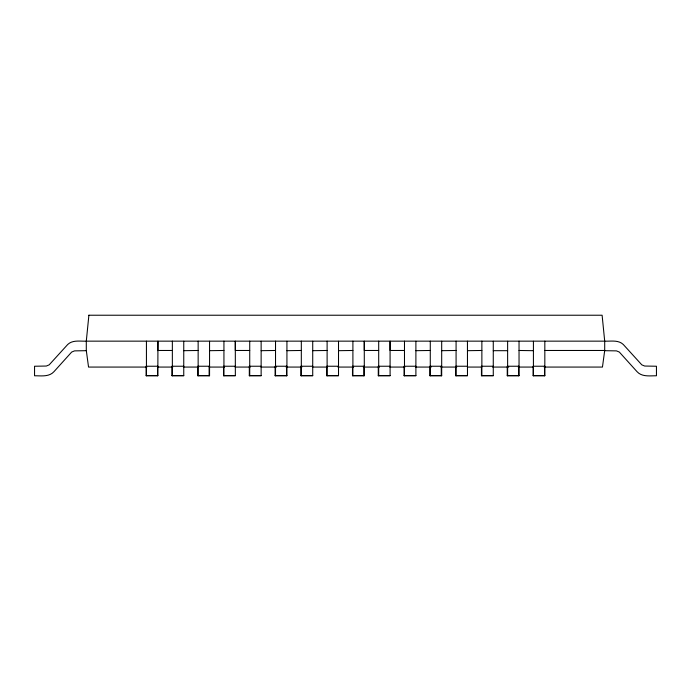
<?xml version="1.0" encoding="UTF-8"?>
<svg xmlns="http://www.w3.org/2000/svg" width="691" height="691" viewBox="0 0 691 691"><rect width="100%" height="100%" fill="white"/><g stroke="black" fill="none" stroke-linecap="round" stroke-linejoin="round"><path stroke-width="1.04" d="M507.626 350.683L493.27 350.683M533.417 350.683L519.036 350.475M507.626 341.25L507.626 375.774M533.417 341.25L533.417 375.774M157.842 350.683L157.937 341.147L157.842 375.774L146.172 375.774L146.172 366.239M157.937 350.475L172.353 350.475M198.144 350.475L183.754 350.683M223.936 350.475L209.554 350.683M223.521 366.239L223.521 375.774L235.346 375.774L235.311 341.147L235.311 350.475L249.727 350.475M275.528 350.475L261.138 350.683M301.319 350.475L286.929 350.683M327.111 350.475L312.721 350.683M352.902 350.475L338.512 350.683M352.488 366.239L352.488 375.774L364.304 375.774L364.278 341.147L364.278 350.475L378.694 350.475M378.279 366.239L378.279 375.774L390.104 375.774L390.07 341.147L390.07 350.475L404.485 350.475M430.277 350.475L415.896 350.683M456.077 350.475L441.687 350.683M481.869 350.475L467.479 350.683M544.828 350.475L604.703 350.475L602.457 367.068L544.163 367.068M146.432 366.239L157.842 366.239M172.353 366.239L183.754 366.239M198.144 366.239L209.554 366.239M223.936 366.239L235.346 366.239M249.727 366.239L261.138 366.239M275.528 366.239L286.929 366.239M301.319 366.239L312.721 366.239M327.111 366.239L338.512 366.239M352.902 366.239L364.304 366.239M378.694 366.239L390.104 366.239M404.485 366.239L415.896 366.239M430.277 366.239L441.687 366.239M456.077 366.239L467.479 366.239M481.869 366.239L493.27 366.239M507.626 366.239L519.036 366.239M533.417 366.239L544.828 366.239M146.838 367.068L88.543 367.068L86.297 350.475M157.548 367.068L172.75 367.068M183.4 367.068L198.662 367.068M209.252 367.068L224.575 367.068M235.113 367.068L250.194 367.068M260.965 367.068L276.4 367.068M286.117 367.068L301.898 367.068M312.678 367.068L327.145 367.068M337.942 367.068L353.611 367.068M363.302 367.068L379.463 367.068M389.767 367.068L404.883 367.068M415.68 367.068L431.175 367.068M440.867 367.068L456.708 367.068M467.505 367.068L481.808 367.068M492.579 367.068L508.74 367.068M518.25 367.068L533.512 367.068M146.172 375.567L157.842 375.567M171.964 375.567L183.754 375.567M197.73 375.567L209.554 375.567M223.521 375.567L235.346 375.567M249.313 375.567L261.138 375.567M275.104 375.567L286.929 375.567M300.896 375.567L312.721 375.567M326.696 375.567L338.512 375.567M352.488 375.567L364.304 375.567M378.279 375.567L390.104 375.567M404.071 375.567L415.896 375.567M429.862 375.567L441.687 375.567M455.654 375.567L467.479 375.567M481.446 375.567L493.27 375.567M507.246 375.567L519.036 375.567M533.158 375.567L544.828 375.567M493.27 341.25L493.27 375.774L481.446 375.774L481.446 366.239M467.444 341.147L467.479 375.774L455.654 375.774L455.654 366.239M441.687 341.25L441.687 375.774L429.862 375.774L429.862 366.239M415.896 341.25L415.896 375.774L404.071 375.774L404.071 366.239M338.512 341.25L338.512 375.774L326.696 375.774L326.696 366.239M312.721 341.25L312.721 375.774L300.896 375.774L300.896 366.239M286.929 341.25L286.929 375.774L275.104 375.774L275.104 366.239M261.138 341.25L261.138 375.774L249.313 375.774L249.313 366.239M209.554 341.25L209.554 375.774L197.73 375.774L197.73 366.239M183.754 341.25L183.754 375.774L171.964 375.774L171.964 366.239M544.828 341.147L544.828 375.774L533.158 375.774L533.158 366.239M544.568 366.239L544.568 375.774M519.036 341.147L519.036 375.774L507.246 375.774L507.246 366.239M518.647 366.239L518.647 375.774M481.869 341.147L481.869 375.774M456.077 341.147L456.077 375.774M441.273 366.239L441.273 375.774M430.277 341.147L430.277 375.774M404.485 341.147L404.485 375.774M378.694 341.147L378.694 375.774M363.889 366.239L363.889 375.774M352.902 341.147L352.902 375.774M327.111 341.147L327.111 375.774M301.319 341.147L301.319 375.774M286.515 366.239L286.515 375.774M275.528 341.147L275.528 375.774M249.727 341.147L249.727 375.774M223.936 341.147L223.936 375.774M209.131 366.239L209.131 375.774M198.144 341.147L198.144 375.774M172.353 341.147L172.353 375.774M157.583 366.239L157.583 375.774M146.432 341.147L146.432 375.774M88.889 315.226L86.297 341.147L86.297 350.683L74.533 350.881L71.674 352.056L53.976 371.663C49.035 377.148 41.071 375.723 34.55 375.774L34.55 366.239L46.314 366.04L49.173 364.865L67.727 344.472C72.736 339.713 80.121 341.423 86.297 341.147L604.703 341.147C610.879 341.423 618.264 339.713 623.273 344.472L641.827 364.865L644.686 366.04L656.45 366.239L656.45 375.774C649.929 375.723 641.965 377.148 637.024 371.663L619.326 352.056L616.467 350.881L604.703 350.683L604.703 341.147L602.111 315.226L88.889 315.226"/></g></svg>
